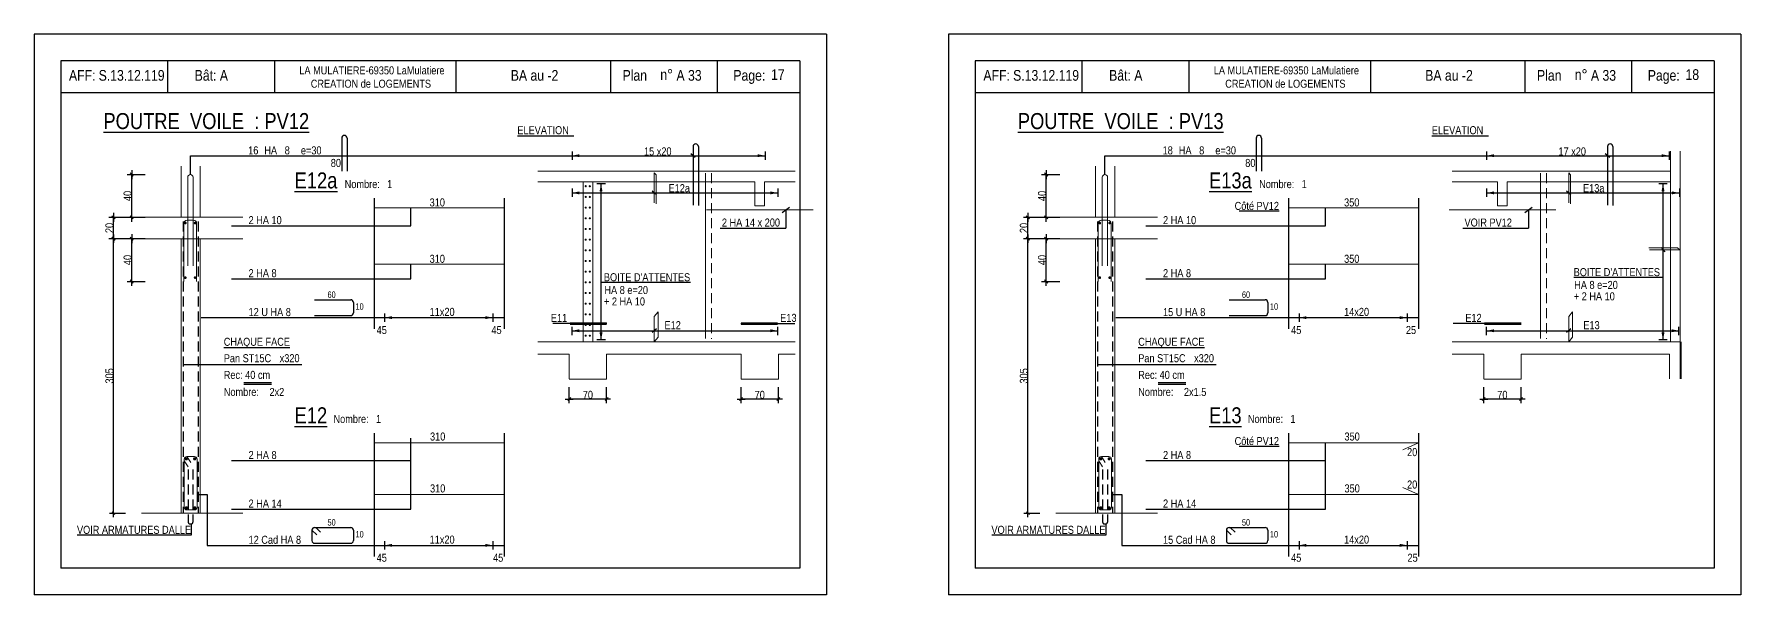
# Model space of a CAD drawing. Header units: metres. Extents: x -9927 to 45032, y -190416 to 12166.
# Drawn here: x 29097 to 32296, y -159147 to -158097 of the extents above; entities that cross this region are included whole.
import ezdxf
from ezdxf.enums import TextEntityAlignment as Align

# ---------------------------------------------------------------- set-up
doc = ezdxf.new("R2010")
doc.units = ezdxf.units.M
doc.header["$PDMODE"] = 65
doc.linetypes.add('CACHE2', pattern=[0.1875, 0.125, -0.0625])
for name, color, linetype in [('01_cote_gen', 4, 'Continuous'), ('01_fenetres', 171, 'Continuous'), ('01_linteaux', 3, 'Continuous'), ('01_sem', 42, 'Continuous'), ('01_texte', 230, 'Continuous'), ('AA_COTES', 2, 'Continuous')]:
    doc.layers.add(name, color=color, linetype=linetype)
doc.styles.add('STYLE2', font='ARIALN.TTF')
doc.dimstyles.new('JB25', dxfattribs={"dimscale": 0.1, "dimtxt": 150, "dimasz": 17, "dimexe": 0.1, "dimexo": 0.1, "dimgap": 0.09, "dimtad": 1, "dimdec": 1, "dimlfac": 0.5, "dimdsep": 46, "dimtxsty": 'STYLE2', "dimblk1": 'BOND_G', "dimblk2": 'BOND_D', "dimsah": 1, "dimcen": 1.5, "dimdle": 0.01, "dimse1": 1, "dimse2": 1, "dimclrd": 4, "dimclre": 2, "dimclrt": 5, "dimadec": 0, "dimazin": 0, "dimtfac": 2.333333, "dimtdec": 1, "dimtix": 1, "dimtmove": 2, "dimatfit": 3, "dimldrblk": 'BOND_G', "dimfxl": 1, "dimtolj": 1, "dimtzin": 0, "dimarcsym": 0})
doc.dimstyles.new('JB50', dxfattribs={"dimscale": 0.1, "dimtxt": 150, "dimasz": 15, "dimexe": 0.1, "dimexo": 0.1, "dimgap": 0.09, "dimtad": 1, "dimdec": 1, "dimdsep": 46, "dimtxsty": 'STYLE2', "dimblk1": 'BOND_G', "dimblk2": 'BOND_D', "dimsah": 1, "dimcen": 1.5, "dimdle": 0.01, "dimse1": 1, "dimse2": 1, "dimclrd": 4, "dimclre": 2, "dimclrt": 6, "dimazin": 2, "dimtfac": 2.333333, "dimtdec": 1, "dimtix": 1, "dimtmove": 2, "dimatfit": 3, "dimldrblk": 'BOND_G', "dimfxl": 1, "dimtolj": 1, "dimtzin": 0, "dimarcsym": 0})

# ---------------------------------------------------------------- blocks, each defined once
blk = doc.blocks.new('BOND_G')
at = {"layer": 'AA_COTES', "color": 0}
for p, q in [((5, 0), (-5, 0)), ((1.8, 1.8), (-1.8, -1.8)), ((0, -5), (0, 15))]:
    blk.add_line(p, q, dxfattribs=at)
blk = doc.blocks.new('BOND_D')
at = {"layer": 'AA_COTES', "color": 0}
for p, q in [((5, 0), (-5, 0)), ((-1.8, -1.8), (1.8, 1.8)), ((0, 5), (0, -15))]:
    blk.add_line(p, q, dxfattribs=at)
blk = doc.blocks.new('*D1521')
at = {"layer": '01_cote_gen', "color": 4, "linetype": 'Continuous', "lineweight": -2, "transparency": 16777216}
blk.add_line((29279.4, -158558), (29279.4, -158481.4), dxfattribs=at)
at = {"layer": 'DEFPOINTS', "color": 0, "linetype": 'Continuous', "lineweight": 0, "transparency": 16777216}
for p in [(29279.4, -158479.7), (29353.7, -158479.7), (29359.2, -158559.7)]:
    blk.add_point(p, dxfattribs=at)
at = {"layer": '01_cote_gen', "color": 4, "linetype": 'Continuous', "lineweight": -2, "transparency": 16777216, "xscale": 1.7, "yscale": 1.7, "zscale": 1.7}
for name, p, rotation in [('BOND_D', (29279.4, -158479.7), 90), ('BOND_G', (29279.4, -158559.7), 270)]:
    blk.add_blockref(name, p, dxfattribs=dict(at, rotation=rotation))
at = {"layer": '01_cote_gen', "color": 5, "linetype": 'Continuous', "lineweight": 0, "transparency": 16777216, "insert": (29271.8, -158519.7), "char_height": 15, "attachment_point": 5, "rotation": 90, "style": 'STYLE2'}
blk.add_mtext('\\A1;40', dxfattribs=at)
blk = doc.blocks.new('*D1522')
at = {"layer": '01_cote_gen', "color": 4, "linetype": 'Continuous', "lineweight": -2, "transparency": 16777216}
blk.add_line((29245.3, -158478), (29245.3, -158441.4), dxfattribs=at)
at = {"layer": 'DEFPOINTS', "color": 0, "linetype": 'Continuous', "lineweight": 0, "transparency": 16777216}
for p in [(29245.3, -158439.7), (29320.9, -158439.7), (29320.9, -158479.7)]:
    blk.add_point(p, dxfattribs=at)
at = {"layer": '01_cote_gen', "color": 4, "linetype": 'Continuous', "lineweight": -2, "transparency": 16777216, "xscale": 1.7, "yscale": 1.7, "zscale": 1.7}
for name, p, rotation in [('BOND_D', (29245.3, -158439.7), 90), ('BOND_G', (29245.3, -158479.7), 270)]:
    blk.add_blockref(name, p, dxfattribs=dict(at, rotation=rotation))
at = {"layer": '01_cote_gen', "color": 5, "linetype": 'Continuous', "lineweight": 0, "transparency": 16777216, "insert": (29237.7, -158459.7), "char_height": 15, "attachment_point": 5, "rotation": 90, "style": 'STYLE2'}
blk.add_mtext('\\A1;20', dxfattribs=at)
blk = doc.blocks.new('*D1523')
at = {"layer": '01_cote_gen', "color": 4, "lineweight": -2, "transparency": 16777216}
blk.add_line((29279.4, -158438), (29279.4, -158361.4), dxfattribs=at)
at = {"layer": 'DEFPOINTS', "color": 0, "lineweight": 0, "transparency": 16777216}
for p in [(29279.4, -158359.7), (29375.9, -158359.7), (29344.3, -158439.7)]:
    blk.add_point(p, dxfattribs=at)
at = {"layer": '01_cote_gen', "color": 4, "lineweight": -2, "transparency": 16777216, "xscale": 1.7, "yscale": 1.7, "zscale": 1.7}
for name, p, rotation in [('BOND_D', (29279.4, -158359.7), 90), ('BOND_G', (29279.4, -158439.7), 270)]:
    blk.add_blockref(name, p, dxfattribs=dict(at, rotation=rotation))
at = {"layer": '01_cote_gen', "color": 5, "lineweight": 0, "transparency": 16777216, "insert": (29271.8, -158399.7), "char_height": 15, "attachment_point": 5, "rotation": 90, "style": 'STYLE2'}
blk.add_mtext('\\A1;40', dxfattribs=at)
blk = doc.blocks.new('*D1524')
at = {"layer": '01_cote_gen', "color": 4, "lineweight": -2, "transparency": 16777216}
blk.add_line((30490.1, -158780), (30423.1, -158780), dxfattribs=at)
at = {"layer": 'DEFPOINTS', "color": 0, "lineweight": 0, "transparency": 16777216}
for p in [(30421.6, -158743.1), (30491.6, -158743.1), (30421.6, -158780)]:
    blk.add_point(p, dxfattribs=at)
at = {"layer": '01_cote_gen', "color": 4, "lineweight": -2, "transparency": 16777216, "xscale": 1.5, "yscale": 1.5, "zscale": 1.5, "rotation": 180}
blk.add_blockref('BOND_D', (30421.6, -158780), dxfattribs=at)
at = {"layer": '01_cote_gen', "color": 4, "lineweight": -2, "transparency": 16777216, "xscale": 1.5, "yscale": 1.5, "zscale": 1.5}
blk.add_blockref('BOND_G', (30491.6, -158780), dxfattribs=at)
at = {"layer": '01_cote_gen', "color": 6, "lineweight": 0, "transparency": 16777216, "insert": (30456.6, -158772.3), "char_height": 15, "attachment_point": 5, "style": 'STYLE2'}
blk.add_mtext('\\A1;70', dxfattribs=at)
blk = doc.blocks.new('*D1520')
at = {"layer": '01_cote_gen', "color": 4, "lineweight": -2, "transparency": 16777216}
blk.add_line((30168, -158780), (30101, -158780), dxfattribs=at)
at = {"layer": 'DEFPOINTS', "color": 0, "lineweight": 0, "transparency": 16777216}
for p in [(30099.5, -158743.1), (30169.5, -158743.1), (30099.5, -158780)]:
    blk.add_point(p, dxfattribs=at)
at = {"layer": '01_cote_gen', "color": 4, "lineweight": -2, "transparency": 16777216, "xscale": 1.5, "yscale": 1.5, "zscale": 1.5, "rotation": 180}
blk.add_blockref('BOND_D', (30099.5, -158780), dxfattribs=at)
at = {"layer": '01_cote_gen', "color": 4, "lineweight": -2, "transparency": 16777216, "xscale": 1.5, "yscale": 1.5, "zscale": 1.5}
blk.add_blockref('BOND_G', (30169.5, -158780), dxfattribs=at)
at = {"layer": '01_cote_gen', "color": 6, "lineweight": 0, "transparency": 16777216, "insert": (30134.5, -158772.3), "char_height": 15, "attachment_point": 5, "style": 'STYLE2'}
blk.add_mtext('\\A1;70', dxfattribs=at)
blk = doc.blocks.new('*D1527')
at = {"layer": '01_cote_gen', "color": 4, "linetype": 'Continuous', "lineweight": -2, "transparency": 16777216}
blk.add_line((30993.4, -158558), (30993.4, -158481.4), dxfattribs=at)
at = {"layer": 'DEFPOINTS', "color": 0, "linetype": 'Continuous', "lineweight": 0, "transparency": 16777216}
for p in [(30993.4, -158479.7), (31067.7, -158479.7), (31073.2, -158559.7)]:
    blk.add_point(p, dxfattribs=at)
at = {"layer": '01_cote_gen', "color": 4, "linetype": 'Continuous', "lineweight": -2, "transparency": 16777216, "xscale": 1.7, "yscale": 1.7, "zscale": 1.7}
for name, p, rotation in [('BOND_D', (30993.4, -158479.7), 90), ('BOND_G', (30993.4, -158559.7), 270)]:
    blk.add_blockref(name, p, dxfattribs=dict(at, rotation=rotation))
at = {"layer": '01_cote_gen', "color": 5, "linetype": 'Continuous', "lineweight": 0, "transparency": 16777216, "insert": (30985.8, -158519.7), "char_height": 15, "attachment_point": 5, "rotation": 90, "style": 'STYLE2'}
blk.add_mtext('\\A1;40', dxfattribs=at)
blk = doc.blocks.new('*D1528')
at = {"layer": '01_cote_gen', "color": 4, "linetype": 'Continuous', "lineweight": -2, "transparency": 16777216}
blk.add_line((30959.3, -158478), (30959.3, -158441.4), dxfattribs=at)
at = {"layer": 'DEFPOINTS', "color": 0, "linetype": 'Continuous', "lineweight": 0, "transparency": 16777216}
for p in [(30959.3, -158439.7), (31034.9, -158439.7), (31034.9, -158479.7)]:
    blk.add_point(p, dxfattribs=at)
at = {"layer": '01_cote_gen', "color": 4, "linetype": 'Continuous', "lineweight": -2, "transparency": 16777216, "xscale": 1.7, "yscale": 1.7, "zscale": 1.7}
for name, p, rotation in [('BOND_D', (30959.3, -158439.7), 90), ('BOND_G', (30959.3, -158479.7), 270)]:
    blk.add_blockref(name, p, dxfattribs=dict(at, rotation=rotation))
at = {"layer": '01_cote_gen', "color": 5, "linetype": 'Continuous', "lineweight": 0, "transparency": 16777216, "insert": (30951.7, -158459.7), "char_height": 15, "attachment_point": 5, "rotation": 90, "style": 'STYLE2'}
blk.add_mtext('\\A1;20', dxfattribs=at)
blk = doc.blocks.new('*D1525')
at = {"layer": '01_cote_gen', "color": 4, "lineweight": -2, "transparency": 16777216}
blk.add_line((30993.4, -158438), (30993.4, -158361.4), dxfattribs=at)
at = {"layer": 'DEFPOINTS', "color": 0, "lineweight": 0, "transparency": 16777216}
for p in [(30993.4, -158359.7), (31089.9, -158359.7), (31058.3, -158439.7)]:
    blk.add_point(p, dxfattribs=at)
at = {"layer": '01_cote_gen', "color": 4, "lineweight": -2, "transparency": 16777216, "xscale": 1.7, "yscale": 1.7, "zscale": 1.7}
for name, p, rotation in [('BOND_D', (30993.4, -158359.7), 90), ('BOND_G', (30993.4, -158439.7), 270)]:
    blk.add_blockref(name, p, dxfattribs=dict(at, rotation=rotation))
at = {"layer": '01_cote_gen', "color": 5, "lineweight": 0, "transparency": 16777216, "insert": (30985.8, -158399.7), "char_height": 15, "attachment_point": 5, "rotation": 90, "style": 'STYLE2'}
blk.add_mtext('\\A1;40', dxfattribs=at)
blk = doc.blocks.new('*D1526')
at = {"layer": '01_cote_gen', "color": 4, "lineweight": -2, "transparency": 16777216}
blk.add_line((31882, -158780), (31815, -158780), dxfattribs=at)
at = {"layer": 'DEFPOINTS', "color": 0, "lineweight": 0, "transparency": 16777216}
for p in [(31813.5, -158743.1), (31883.5, -158743.1), (31813.5, -158780)]:
    blk.add_point(p, dxfattribs=at)
at = {"layer": '01_cote_gen', "color": 4, "lineweight": -2, "transparency": 16777216, "xscale": 1.5, "yscale": 1.5, "zscale": 1.5, "rotation": 180}
blk.add_blockref('BOND_D', (31813.5, -158780), dxfattribs=at)
at = {"layer": '01_cote_gen', "color": 4, "lineweight": -2, "transparency": 16777216, "xscale": 1.5, "yscale": 1.5, "zscale": 1.5}
blk.add_blockref('BOND_G', (31883.5, -158780), dxfattribs=at)
at = {"layer": '01_cote_gen', "color": 6, "lineweight": 0, "transparency": 16777216, "insert": (31848.5, -158772.3), "char_height": 15, "attachment_point": 5, "style": 'STYLE2'}
blk.add_mtext('\\A1;70', dxfattribs=at)
blk = doc.blocks.new('*D1599')
at = {"layer": '01_cote_gen', "color": 4, "lineweight": -2, "ltscale": 0.5, "transparency": 16777216}
blk.add_line((29245.3, -158992.2), (29245.3, -158481.2), dxfattribs=at)
at = {"layer": 'DEFPOINTS', "color": 0, "lineweight": 0, "ltscale": 0.5, "transparency": 16777216}
for p in [(29245.3, -158479.7), (29314.4, -158479.7), (29314.4, -158993.7)]:
    blk.add_point(p, dxfattribs=at)
at = {"layer": '01_cote_gen', "color": 4, "lineweight": -2, "ltscale": 0.5, "transparency": 16777216, "xscale": 1.5, "yscale": 1.5, "zscale": 1.5}
for name, p, rotation in [('BOND_D', (29245.3, -158479.7), 90), ('BOND_G', (29245.3, -158993.7), 270)]:
    blk.add_blockref(name, p, dxfattribs=dict(at, rotation=rotation))
at = {"layer": '01_cote_gen', "color": 6, "lineweight": 0, "ltscale": 0.5, "transparency": 16777216, "insert": (29237.7, -158736.7), "char_height": 15, "attachment_point": 5, "rotation": 90, "style": 'STYLE2'}
blk.add_mtext('\\A1;305', dxfattribs=at)
blk = doc.blocks.new('*D1600')
at = {"layer": '01_cote_gen', "color": 4, "lineweight": -2, "ltscale": 0.5, "transparency": 16777216}
blk.add_line((30959.3, -158992.2), (30959.3, -158481.2), dxfattribs=at)
at = {"layer": 'DEFPOINTS', "color": 0, "lineweight": 0, "ltscale": 0.5, "transparency": 16777216}
for p in [(30959.3, -158479.7), (31028.4, -158479.7), (31028.4, -158993.7)]:
    blk.add_point(p, dxfattribs=at)
at = {"layer": '01_cote_gen', "color": 4, "lineweight": -2, "ltscale": 0.5, "transparency": 16777216, "xscale": 1.5, "yscale": 1.5, "zscale": 1.5}
for name, p, rotation in [('BOND_D', (30959.3, -158479.7), 90), ('BOND_G', (30959.3, -158993.7), 270)]:
    blk.add_blockref(name, p, dxfattribs=dict(at, rotation=rotation))
at = {"layer": '01_cote_gen', "color": 6, "lineweight": 0, "ltscale": 0.5, "transparency": 16777216, "insert": (30951.7, -158736.7), "char_height": 15, "attachment_point": 5, "rotation": 90, "style": 'STYLE2'}
blk.add_mtext('\\A1;305', dxfattribs=at)

msp = doc.modelspace()

# ---------------------------------------------------------------- linework, layer by layer
at = {"layer": '01_cote_gen', "color": 5, "linetype": 'Continuous', "lineweight": 0}
for p, q in [((30354.96, -158356.78), (30354.96, -158666.54)), ((31919.86, -158356.78), (31919.86, -158666.54))]:
    msp.add_line(p, q, dxfattribs=at)
at = {"layer": '01_cote_gen', "color": 5, "linetype": 'CACHE2', "lineweight": 0, "ltscale": 150}
for p, q in [((30366.1, -158356.78), (30366.1, -158667.02)), ((31931.01, -158356.78), (31931.01, -158667.02))]:
    msp.add_line(p, q, dxfattribs=at)
at = {"layer": '01_fenetres', "ltscale": 30}
for p, q in [((29146.54, -158146.73), (29146.54, -159096.73)), ((29146.54, -158146.73), (29146.54, -159096.73)), ((29146.54, -158146.73), (29146.54, -159096.73)), ((30531.54, -158146.73), (29146.54, -158146.73)), ((29346.54, -158146.73), (29346.54, -158206.73)), ((29546.93, -158146.73), (29546.93, -158206.73)), ((29887.11, -158146.73), (29887.11, -158206.73)), ((30177.41, -158206.73), (30177.41, -158146.73)), ((30377.41, -158206.73), (30377.41, -158146.73)), ((30531.54, -158146.73), (30531.54, -159096.73)), ((30860.54, -158146.73), (30860.54, -159096.73)), ((30860.54, -158146.73), (30860.54, -159096.73)), ((30860.54, -158146.73), (30860.54, -159096.73)), ((32245.54, -158146.73), (30860.54, -158146.73)), ((31060.54, -158146.73), (31060.54, -158206.73)), ((31260.93, -158146.73), (31260.93, -158206.73)), ((31601.11, -158146.73), (31601.11, -158206.73)), ((31891.41, -158206.73), (31891.41, -158146.73)), ((32091.41, -158206.73), (32091.41, -158146.73)), ((32245.54, -158146.73), (32245.54, -159096.73)), ((30531.54, -158206.73), (29146.54, -158206.73)), ((32245.54, -158206.73), (30860.54, -158206.73)), ((30531.54, -159096.73), (29146.54, -159096.73)), ((32245.54, -159096.73), (30860.54, -159096.73))]:
    msp.add_line(p, q, dxfattribs=at)
at = {"layer": '01_linteaux', "linetype": 'Continuous'}
for p, q in [((29673.01, -158291.35), (29673.01, -158353.53)), ((29683.01, -158291.35), (29683.01, -158353.53)), ((30331.64, -158307.23), (30331.64, -158417.26)), ((30341.64, -158307.23), (30341.64, -158417.75)), ((31387.01, -158291.35), (31387.01, -158353.53)), ((31397.01, -158291.35), (31397.01, -158353.53)), ((32045.63, -158307.23), (32045.63, -158417.26)), ((32055.63, -158307.23), (32055.63, -158417.75)), ((29622.32, -158594.16), (29689.9, -158594.16)), ((29694.9, -158599.16), (29694.9, -158618.77)), ((31336.32, -158594.16), (31403.9, -158594.16)), ((31408.9, -158599.16), (31408.9, -158618.77)), ((29622.32, -158623.77), (29689.9, -158623.77)), ((31336.32, -158623.77), (31403.9, -158623.77)), ((29622.32, -159020.61), (29689.9, -159020.61)), ((29624.51, -159020.61), (29633.52, -159029.61)), ((31336.32, -159020.61), (31403.9, -159020.61)), ((31338.51, -159020.61), (31347.52, -159029.61)), ((29617.32, -159025.61), (29617.32, -159045.22)), ((29617.32, -159025.61), (29626.33, -159034.61)), ((29622.32, -159050.22), (29689.9, -159050.22)), ((29694.9, -159025.61), (29694.9, -159045.22)), ((31331.32, -159025.61), (31331.32, -159045.22)), ((31331.32, -159025.61), (31340.33, -159034.61)), ((31336.32, -159050.22), (31403.9, -159050.22)), ((31408.9, -159025.61), (31408.9, -159045.22))]:
    msp.add_line(p, q, dxfattribs=at)
for centre, start, end in [((29678.01, -158291.35), 0, 180), ((31392.01, -158291.35), 0, 180), ((30336.64, -158307.23), 90, 180), ((30336.64, -158307.23), 0, 90), ((32050.63, -158307.23), 90, 180), ((32050.63, -158307.23), 0, 90), ((29689.9, -158599.16), 0, 90), ((31403.9, -158599.16), 0, 90), ((29689.9, -158618.77), 270, 0), ((31403.9, -158618.77), 270, 0), ((29622.32, -159025.61), 90, 180), ((29689.9, -159025.61), 0, 90), ((31336.32, -159025.61), 90, 180), ((31403.9, -159025.61), 0, 90), ((29622.32, -159045.22), 180, 270), ((29689.9, -159045.22), 270, 0), ((31336.32, -159045.22), 180, 270), ((31403.9, -159045.22), 270, 0)]:
    msp.add_arc(centre, 5, start, end, dxfattribs=at)
at = {"layer": '01_sem', "color": 2, "lineweight": 0, "ltscale": 7}
for p, q in [((32163.59, -158315.9), (32163.59, -158673.09)), ((32181.59, -158315.9), (32181.59, -158673.09)), ((29371.87, -158439.72), (29371.87, -158343.98)), ((29407.87, -158439.72), (29407.87, -158343.98)), ((31085.87, -158439.72), (31085.87, -158343.98)), ((31121.87, -158439.72), (31121.87, -158343.98)), ((29384.52, -158364.72), (29384.52, -158530.77)), ((29394.52, -158364.72), (29394.52, -158530.77)), ((30040.43, -158353.09), (30522.94, -158353.09)), ((30040.43, -158373.09), (30447.59, -158373.09)), ((30125.53, -158373.09), (30125.53, -158673.09)), ((30143.53, -158373.09), (30143.53, -158673.09)), ((30258.93, -158356.18), (30258.93, -158412.84)), ((30258.93, -158356.18), (30262.47, -158360.41)), ((30262.47, -158360.41), (30262.47, -158414.33)), ((30447.59, -158373.09), (30447.59, -158418.09)), ((30465.59, -158373.09), (30465.59, -158418.09)), ((30465.59, -158373.09), (30522.94, -158373.09)), ((31098.52, -158364.72), (31098.52, -158530.77)), ((31108.52, -158364.72), (31108.52, -158530.77)), ((31754.43, -158353.09), (32163.59, -158353.09)), ((31754.43, -158373.09), (31839.53, -158373.09)), ((31839.53, -158373.09), (31839.53, -158418.09)), ((31857.53, -158373.09), (31857.53, -158418.09)), ((31857.53, -158373.09), (32163.59, -158373.09)), ((31972.93, -158356.18), (31972.93, -158412.84)), ((31972.93, -158356.18), (31976.47, -158360.41)), ((31976.47, -158360.41), (31976.47, -158414.33)), ((29297.82, -158439.72), (29487.81, -158439.72)), ((29395.15, -158445.32), (29383.15, -158445.32)), ((29733.75, -158422.09), (29977.23, -158422.09)), ((30356.59, -158425.62), (30556.59, -158425.62)), ((30447.59, -158418.09), (30465.59, -158418.09)), ((31011.82, -158439.72), (31201.81, -158439.72)), ((31109.15, -158445.32), (31097.15, -158445.32)), ((31447.75, -158422.09), (31691.22, -158422.09)), ((31748.53, -158425.62), (31948.53, -158425.62)), ((31839.53, -158418.09), (31857.53, -158418.09)), ((29377.15, -158451.32), (29377.15, -158559.72)), ((29401.15, -158451.32), (29401.15, -158559.72)), ((31091.15, -158451.32), (31091.15, -158559.72)), ((31115.15, -158451.32), (31115.15, -158559.72)), ((29297.82, -158479.72), (29487.81, -158479.72)), ((29371.87, -158479.72), (29371.87, -158993.72)), ((29407.87, -158479.72), (29407.87, -158993.72)), ((31011.82, -158479.72), (31201.81, -158479.72)), ((31085.87, -158479.72), (31085.87, -158993.72)), ((31121.87, -158479.72), (31121.87, -158993.72)), ((32176.7, -158496.89), (32122.78, -158496.89)), ((32180.93, -158500.43), (32124.27, -158500.43)), ((32180.93, -158500.43), (32176.7, -158496.89)), ((29733.75, -158527.67), (29977.23, -158527.67)), ((31447.75, -158527.67), (31691.22, -158527.67)), ((30258.93, -158625.6), (30266.21, -158616.89)), ((30258.93, -158672.64), (30258.93, -158625.6)), ((30266.21, -158663.93), (30266.21, -158616.89)), ((31972.93, -158625.6), (31980.21, -158616.89)), ((31972.93, -158672.64), (31972.93, -158625.6)), ((31980.21, -158663.93), (31980.21, -158616.89)), ((30258.93, -158672.64), (30266.21, -158663.93)), ((31972.93, -158672.64), (31980.21, -158663.93)), ((30040.43, -158673.09), (30522.94, -158673.09)), ((30040.43, -158696.09), (30099.53, -158696.09)), ((30099.53, -158696.09), (30099.53, -158741.99)), ((30169.53, -158696.09), (30421.59, -158696.09)), ((30169.53, -158696.09), (30169.53, -158743.09)), ((30421.59, -158696.09), (30421.59, -158743.09)), ((30491.59, -158696.09), (30522.94, -158696.09)), ((30491.59, -158696.09), (30491.59, -158743.09)), ((31754.43, -158673.09), (32181.59, -158673.09)), ((31754.43, -158696.09), (31813.53, -158696.09)), ((31813.53, -158696.09), (31813.53, -158741.99)), ((31883.53, -158696.09), (32161.59, -158696.09)), ((31883.53, -158696.09), (31883.53, -158743.09)), ((32161.59, -158696.09), (32161.59, -158741.99)), ((32181.59, -158673.09), (32181.59, -158741.99)), ((32183.59, -158673.09), (32183.59, -158741.99)), ((30099.53, -158743.09), (30169.53, -158743.09)), ((30421.59, -158743.09), (30491.59, -158743.09)), ((31813.53, -158743.09), (31883.53, -158743.09)), ((29733.75, -158861.95), (29977.23, -158861.95)), ((31447.75, -158861.95), (31691.22, -158861.95)), ((31691.22, -158861.95), (31661.9, -158875.29)), ((29377.87, -158892.72), (29377.87, -158982.72)), ((29382.87, -158887.72), (29396.87, -158887.72)), ((29382.87, -158887.72), (29390.22, -158898.91)), ((29401.87, -158892.72), (29401.87, -158982.72)), ((31091.87, -158892.72), (31091.87, -158982.72)), ((31096.87, -158887.72), (31110.87, -158887.72)), ((31096.87, -158887.72), (31104.22, -158898.91)), ((31115.87, -158892.72), (31115.87, -158982.72)), ((29377.87, -158895.5), (29385.22, -158906.7)), ((31091.87, -158895.5), (31099.22, -158906.7)), ((31691.22, -158959.12), (31661.9, -158945.78)), ((29382.87, -158987.72), (29396.87, -158987.72)), ((29733.75, -158959.12), (29977.23, -158959.12)), ((31096.87, -158987.72), (31110.87, -158987.72)), ((31447.75, -158959.12), (31691.22, -158959.12)), ((29297.82, -158993.72), (29487.81, -158993.72)), ((29314.45, -158993.72), (29466.75, -158993.72)), ((31011.82, -158993.72), (31201.81, -158993.72)), ((31028.45, -158993.72), (31180.74, -158993.72))]:
    msp.add_line(p, q, dxfattribs=at)
at = {"layer": '01_sem', "color": 2, "lineweight": 0, "ltscale": 7, "flags": 128}
for points, const_width in [([(30129.39, -158381.46, 1), (30131.39, -158381.46, 1)], 2), ([(30137.1, -158381.46, 1), (30139.1, -158381.46, 1)], 2), ([(30129.39, -158401.46, 1), (30131.39, -158401.46, 1)], 2), ([(30137.1, -158401.46, 1), (30139.1, -158401.46, 1)], 2), ([(30129.39, -158421.46, 1), (30131.39, -158421.46, 1)], 2), ([(30129.39, -158441.46, 1), (30131.39, -158441.46, 1)], 2), ([(30137.1, -158421.46, 1), (30139.1, -158421.46, 1)], 2), ([(30137.1, -158441.46, 1), (30139.1, -158441.46, 1)], 2), ([(29379.98, -158449.21, -1), (29379.98, -158451.71, -1)], 2.5), ([(29398.32, -158449.21, 1), (29398.32, -158451.71, 1)], 2.5), ([(30129.39, -158461.46, 1), (30131.39, -158461.46, 1)], 2), ([(30137.1, -158461.46, 1), (30139.1, -158461.46, 1)], 2), ([(31093.98, -158449.21, -1), (31093.98, -158451.71, -1)], 2.5), ([(31112.32, -158449.21, 1), (31112.32, -158451.71, 1)], 2.5), ([(30129.39, -158481.46, 1), (30131.39, -158481.46, 1)], 2), ([(30129.39, -158501.46, 1), (30131.39, -158501.46, 1)], 2), ([(30137.1, -158481.46, 1), (30139.1, -158481.46, 1)], 2), ([(30137.1, -158501.46, 1), (30139.1, -158501.46, 1)], 2), ([(30129.39, -158521.46, 1), (30131.39, -158521.46, 1)], 2), ([(30129.39, -158541.46, 1), (30131.39, -158541.46, 1)], 2), ([(30137.1, -158521.46, 1), (30139.1, -158521.46, 1)], 2), ([(30137.1, -158541.46, 1), (30139.1, -158541.46, 1)], 2), ([(29379.98, -158551.48, -1), (29379.98, -158553.98, -1)], 2.5), ([(29398.32, -158551.48, 1), (29398.32, -158553.98, 1)], 2.5), ([(30129.39, -158561.46, 1), (30131.39, -158561.46, 1)], 2), ([(30137.1, -158561.46, 1), (30139.1, -158561.46, 1)], 2), ([(31093.98, -158551.48, -1), (31093.98, -158553.98, -1)], 2.5), ([(31112.32, -158551.48, 1), (31112.32, -158553.98, 1)], 2.5), ([(30129.39, -158581.46, 1), (30131.39, -158581.46, 1)], 2), ([(30129.39, -158601.46, 1), (30131.39, -158601.46, 1)], 2), ([(30137.1, -158581.46, 1), (30139.1, -158581.46, 1)], 2), ([(30137.1, -158601.46, 1), (30139.1, -158601.46, 1)], 2), ([(30129.39, -158621.46, 1), (30131.39, -158621.46, 1)], 2), ([(30137.1, -158621.46, 1), (30139.1, -158621.46, 1)], 2), ([(30129.39, -158641.46, 1), (30131.39, -158641.46, 1)], 2), ([(30129.39, -158661.46, 1), (30131.39, -158661.46, 1)], 2), ([(30137.1, -158641.46, 1), (30139.1, -158641.46, 1)], 2), ([(30137.1, -158661.46, 1), (30139.1, -158661.46, 1)], 2), ([(29380.39, -158892.02, 1), (29383.39, -158892.02, 1)], 3), ([(29396.02, -158892.02, 1), (29399.02, -158892.02, 1)], 3), ([(31094.38, -158892.02, 1), (31097.38, -158892.02, 1)], 3), ([(31110.02, -158892.02, 1), (31113.02, -158892.02, 1)], 3), ([(29380.39, -158983.87, 1), (29383.39, -158983.87, 1)], 3), ([(29396.02, -158983.87, 1), (29399.02, -158983.87, 1)], 3), ([(31094.38, -158983.87, 1), (31097.38, -158983.87, 1)], 3), ([(31110.02, -158983.87, 1), (31113.02, -158983.87, 1)], 3)]:
    msp.add_lwpolyline(points, format="xyb", close=True, dxfattribs=dict(at, const_width=const_width))
at = {"layer": '01_sem', "color": 2, "lineweight": 0, "ltscale": 7}
for centre, radius, start, end in [((29389.52, -158364.72), 5, 0, 180), ((31103.52, -158364.72), 5, 0, 180), ((29383.15, -158451.32), 6, 90, 180), ((29395.15, -158451.32), 6, 0, 90), ((31097.15, -158451.32), 6, 90, 180), ((31109.15, -158451.32), 6, 0, 90), ((29382.87, -158892.72), 5, 90, 180), ((29396.87, -158892.72), 5, 0, 90), ((31096.87, -158892.72), 5, 90, 180), ((31110.87, -158892.72), 5, 0, 90), ((29382.87, -158982.72), 5, 180, 270), ((29396.87, -158982.72), 5, 270, 0), ((31096.87, -158982.72), 5, 180, 270), ((31110.87, -158982.72), 5, 270, 0)]:
    msp.add_arc(centre, radius, start, end, dxfattribs=at)
at = {"layer": '01_texte', "ltscale": 30}
for p, q in [((29096.54, -158096.73), (29096.54, -159146.73)), ((30581.54, -158096.73), (29096.54, -158096.73)), ((30581.54, -158096.73), (30581.54, -159146.73)), ((30810.54, -158096.73), (30810.54, -159146.73)), ((32295.54, -158096.73), (30810.54, -158096.73)), ((32295.54, -158096.73), (32295.54, -159146.73)), ((30104.9, -158316.27), (30104.9, -158331.91)), ((30466.44, -158316.27), (30466.44, -158331.91)), ((31818.9, -158316.27), (31818.9, -158331.91)), ((32160.84, -158316.27), (32160.84, -158331.91)), ((29389.52, -158324.33), (30466.44, -158324.33)), ((29389.52, -158359.72), (29389.52, -158324.33)), ((30335.77, -158327.64), (30327.5, -158321.02)), ((31103.52, -158324.33), (32160.84, -158324.33)), ((31103.52, -158359.72), (31103.52, -158324.33)), ((32049.77, -158327.64), (32041.5, -158321.02)), ((30167.17, -158377), (30151.53, -158377)), ((30159.1, -158669.23), (30159.1, -158377)), ((32157.67, -158377), (32142.03, -158377)), ((32149.61, -158669.23), (32149.61, -158377)), ((29733.75, -158404.14), (29733.75, -158648.77)), ((29977.23, -158404.14), (29977.23, -158648.77)), ((30104.9, -158385.94), (30104.9, -158401.58)), ((30104.9, -158394), (30490.31, -158394)), ((30263.07, -158397.31), (30254.8, -158390.69)), ((30490.31, -158385.94), (30490.31, -158401.58)), ((31447.75, -158404.14), (31447.75, -158648.77)), ((31691.22, -158404.14), (31691.22, -158648.77)), ((31818.9, -158385.94), (31818.9, -158401.58)), ((31818.9, -158394), (32180.36, -158394)), ((31977.07, -158397.31), (31968.79, -158390.69)), ((32180.36, -158385.94), (32180.36, -158401.58)), ((29802.76, -158455.49), (29802.76, -158422.09)), ((30498.59, -158430.42), (30512.27, -158420.83)), ((30505.43, -158425.62), (30505.43, -158460.15)), ((31516.75, -158455.49), (31516.75, -158422.09)), ((31890.54, -158430.42), (31904.22, -158420.83)), ((31897.38, -158425.62), (31897.38, -158460.15)), ((29466.34, -158455.49), (29802.76, -158455.49)), ((30382.24, -158460.15), (30505.43, -158460.15)), ((31180.34, -158455.49), (31516.75, -158455.49)), ((31774.18, -158460.15), (31897.38, -158460.15)), ((32146.3, -158496.29), (32152.92, -158504.56)), ((29802.76, -158554.78), (29802.76, -158527.67)), ((31516.75, -158554.78), (31516.75, -158527.67)), ((29466.34, -158554.78), (29802.76, -158554.78)), ((31180.34, -158554.78), (31516.75, -158554.78)), ((29409.92, -158627.63), (29977.23, -158627.63)), ((29753.46, -158619.57), (29753.46, -158635.21)), ((29956.14, -158619.57), (29956.14, -158635.21)), ((31123.92, -158627.63), (31691.22, -158627.63)), ((31467.46, -158619.57), (31467.46, -158635.21)), ((31670.13, -158619.57), (31670.13, -158635.21)), ((30169.76, -158638.68), (30069.02, -158638.68)), ((30104.9, -158660.25), (30104.9, -158644.61)), ((30104.9, -158652.19), (30490.31, -158652.19)), ((30167.17, -158669.23), (30151.53, -158669.23)), ((30263.07, -158648.88), (30254.8, -158655.5)), ((30421.36, -158638.68), (30522.1, -158638.68)), ((30490.31, -158660.25), (30490.31, -158644.61)), ((31883.75, -158638.68), (31756.44, -158638.68)), ((31818.9, -158660.25), (31818.9, -158644.61)), ((31818.9, -158652.19), (32179.53, -158652.19)), ((31977.07, -158648.88), (31968.79, -158655.5)), ((32157.67, -158669.23), (32142.03, -158669.23)), ((32179.53, -158660.25), (32179.53, -158644.61)), ((29733.75, -158844.01), (29733.75, -159075.23)), ((29802.76, -158986.23), (29802.76, -158853.54)), ((29977.23, -158844.01), (29977.23, -159075.23)), ((31447.75, -158844.01), (31447.75, -159075.23)), ((31516.75, -158986.23), (31516.75, -158861.95)), ((31691.22, -158844.01), (31691.22, -159075.23)), ((29466.34, -158895.36), (29802.76, -158895.36)), ((31180.34, -158895.36), (31516.75, -158895.36)), ((29401.87, -158958.69), (29421.04, -158958.69)), ((29421.04, -158958.69), (29421.04, -159054.08)), ((29466.34, -158986.23), (29802.76, -158986.23)), ((31115.87, -158958.69), (31135.04, -158958.69)), ((31135.04, -158958.69), (31135.04, -159054.08)), ((31180.34, -158986.23), (31516.75, -158986.23)), ((29391.16, -159013.77), (29391.16, -159035)), ((31105.16, -159013.77), (31105.16, -159035)), ((29391.16, -159035), (29177.37, -159035)), ((29421.04, -159054.08), (29977.23, -159054.08)), ((29753.46, -159046.02), (29753.46, -159061.66)), ((29956.14, -159046.02), (29956.14, -159061.66)), ((31105.16, -159035), (30891.37, -159035)), ((31135.04, -159054.08), (31691.22, -159054.08)), ((31467.46, -159046.02), (31467.46, -159061.66)), ((31670.13, -159046.02), (31670.13, -159061.66)), ((30581.54, -159146.73), (29096.54, -159146.73)), ((32295.54, -159146.73), (30810.54, -159146.73))]:
    msp.add_line(p, q, dxfattribs=at)
at = {"layer": '01_texte'}
for p, q in [((31355.18, -158427.75), (31430.01, -158427.75)), ((30158.95, -158561.48), (30326.67, -158561.48)), ((31982.4, -158551.89), (32149.61, -158551.89)), ((29375.87, -158715.21), (29598.11, -158715.21)), ((31089.87, -158715.21), (31312.11, -158715.21)), ((29541.34, -158749.39), (29489.59, -158749.39)), ((29541.34, -158752.7), (29489.59, -158752.7)), ((31255.34, -158749.39), (31203.58, -158749.39)), ((31255.34, -158752.7), (31203.58, -158752.7)), ((31355.18, -158868.06), (31430.01, -158868.06))]:
    msp.add_line(p, q, dxfattribs=at)
at = {"layer": '01_texte', "linetype": 'CACHE2', "ltscale": 150}
for p, q in [((29375.87, -158447.37), (29375.87, -158993.72)), ((29403.87, -158447.37), (29403.87, -158993.72)), ((31089.87, -158447.37), (31089.87, -158993.72)), ((31117.87, -158447.37), (31117.87, -158993.72)), ((29385.33, -158911.93), (29385.33, -159010.77)), ((29394.16, -158911.93), (29394.16, -159010.77)), ((31099.33, -158911.93), (31099.33, -159010.77)), ((31108.16, -158911.93), (31108.16, -159010.77)), ((29388.33, -159013.77), (29391.16, -159013.77)), ((31102.33, -159013.77), (31105.16, -159013.77))]:
    msp.add_line(p, q, dxfattribs=at)
at = {"layer": '01_texte', "ltscale": 30, "const_width": 5, "flags": 128}
for points in [[(30169.76, -158638.68), (30100.73, -158638.68)], [(30421.36, -158638.68), (30490.39, -158638.68)], [(31883.75, -158638.68), (31814.73, -158638.68)]]:
    msp.add_lwpolyline(points, dxfattribs=at)
at = {"layer": '01_texte', "linetype": 'CACHE2', "ltscale": 150}
for centre, start, end in [((29388.33, -159010.77), 180, 270), ((29391.16, -159010.77), 270, 0), ((31102.33, -159010.77), 180, 270), ((31105.16, -159010.77), 270, 0)]:
    msp.add_arc(centre, 3, start, end, dxfattribs=at)
at = {"layer": '01_texte', "ltscale": 30}
for points in [[(30104.9, -158324.33), (30118.73, -158321.58), (30118.73, -158324.33)], [(30104.9, -158324.33), (30118.73, -158327.09), (30118.73, -158324.33)], [(30466.44, -158324.33), (30452.61, -158321.58), (30452.61, -158324.33)], [(30466.44, -158324.33), (30452.61, -158327.09), (30452.61, -158324.33)], [(31818.9, -158324.33), (31832.72, -158321.58), (31832.72, -158324.33)], [(31818.9, -158324.33), (31832.72, -158327.09), (31832.72, -158324.33)], [(32160.84, -158324.33), (32147.02, -158321.58), (32147.02, -158324.33)], [(32160.84, -158324.33), (32147.02, -158327.09), (32147.02, -158324.33)], [(30159.1, -158377), (30156.35, -158390.83), (30159.1, -158390.83)], [(30159.1, -158377), (30161.86, -158390.83), (30159.1, -158390.83)], [(32149.61, -158377), (32146.85, -158390.83), (32149.61, -158390.83)], [(32149.61, -158377), (32152.36, -158390.83), (32149.61, -158390.83)], [(30104.9, -158394), (30118.73, -158391.24), (30118.73, -158394)], [(30104.9, -158394), (30118.73, -158396.75), (30118.73, -158394)], [(30490.31, -158394), (30476.49, -158391.24), (30476.49, -158394)], [(30490.31, -158394), (30476.49, -158396.75), (30476.49, -158394)], [(31818.9, -158394), (31832.72, -158391.24), (31832.72, -158394)], [(31818.9, -158394), (31832.72, -158396.75), (31832.72, -158394)], [(32180.36, -158394), (32166.54, -158391.24), (32166.54, -158394)], [(32180.36, -158394), (32166.54, -158396.75), (32166.54, -158394)], [(29753.46, -158627.63), (29767.28, -158624.87), (29767.28, -158627.63)], [(29753.46, -158627.63), (29767.28, -158630.38), (29767.28, -158627.63)], [(29956.14, -158627.63), (29942.31, -158624.87), (29942.31, -158627.63)], [(29956.14, -158627.63), (29942.31, -158630.38), (29942.31, -158627.63)], [(31467.46, -158627.63), (31481.28, -158624.87), (31481.28, -158627.63)], [(31467.46, -158627.63), (31481.28, -158630.38), (31481.28, -158627.63)], [(31670.13, -158627.63), (31656.31, -158624.87), (31656.31, -158627.63)], [(31670.13, -158627.63), (31656.31, -158630.38), (31656.31, -158627.63)], [(30104.9, -158652.19), (30118.73, -158649.43), (30118.73, -158652.19)], [(30104.9, -158652.19), (30118.73, -158654.94), (30118.73, -158652.19)], [(30159.1, -158669.23), (30156.35, -158655.41), (30159.1, -158655.41)], [(30159.1, -158669.23), (30161.86, -158655.41), (30159.1, -158655.41)], [(30490.31, -158652.19), (30476.49, -158649.43), (30476.49, -158652.19)], [(30490.31, -158652.19), (30476.49, -158654.94), (30476.49, -158652.19)], [(31818.9, -158652.19), (31832.72, -158649.43), (31832.72, -158652.19)], [(31818.9, -158652.19), (31832.72, -158654.94), (31832.72, -158652.19)], [(32149.61, -158669.23), (32146.85, -158655.41), (32149.61, -158655.41)], [(32149.61, -158669.23), (32152.36, -158655.41), (32149.61, -158655.41)], [(32179.53, -158652.19), (32165.71, -158649.43), (32165.71, -158652.19)], [(32179.53, -158652.19), (32165.71, -158654.94), (32165.71, -158652.19)], [(29753.46, -159054.08), (29767.28, -159051.33), (29767.28, -159054.08)], [(29753.46, -159054.08), (29767.28, -159056.84), (29767.28, -159054.08)], [(29956.14, -159054.08), (29942.31, -159051.33), (29942.31, -159054.08)], [(29956.14, -159054.08), (29942.31, -159056.84), (29942.31, -159054.08)], [(31467.46, -159054.08), (31481.28, -159051.33), (31481.28, -159054.08)], [(31467.46, -159054.08), (31481.28, -159056.84), (31481.28, -159054.08)], [(31670.13, -159054.08), (31656.31, -159051.33), (31656.31, -159054.08)], [(31670.13, -159054.08), (31656.31, -159056.84), (31656.31, -159054.08)]]:
    msp.add_solid(points, dxfattribs=at)

# ---------------------------------------------------------------- texts
at = {"layer": '01_texte', "style": 'STYLE2'}
for s, height, p in [('LA MULATIERE-69350 LaMulatiere', 15, (29593.63, -158172.01)), ('LA MULATIERE-69350 LaMulatiere', 15, (31307.63, -158172.01)), ('AFF:', 20, (29161.84, -158183.88)), ('S.13.12.119', 20, (29217.5, -158183.88)), ('Bât: A', 20, (29397.48, -158183.88)), ('CREATION de LOGEMENTS', 15, (29615.11, -158197.01)), ('BA au -2', 20, (29989.93, -158183.88)), ('Plan', 20, (30199.45, -158183.88)), ('n%%D', 20, (30270.14, -158182.43)), ('A 33', 20, (30300.48, -158183.88)), ('Page:', 20, (30407.12, -158183.88)), ('17', 20, (30477.81, -158182.43)), ('AFF:', 20, (30875.83, -158183.88)), ('S.13.12.119', 20, (30931.5, -158183.88)), ('Bât: A', 20, (31111.48, -158183.88)), ('CREATION de LOGEMENTS', 15, (31329.11, -158197.01)), ('BA au -2', 20, (31703.93, -158183.88)), ('Plan', 20, (31913.45, -158183.88)), ('n%%D', 20, (31984.14, -158182.43)), ('A 33', 20, (32014.48, -158183.88)), ('Page:', 20, (32121.12, -158183.88)), ('18', 20, (32191.8, -158182.43)), ('%%UELEVATION  ', 15, (30002.28, -158284.07)), ('%%UELEVATION  ', 15, (31716.28, -158284.07)), ('HA', 15, (29528.03, -158321.88)), ('8', 15, (29566.2, -158321.88)), ('15 x20', 15, (30239.65, -158323.8)), ('HA', 15, (31242.03, -158321.88)), ('8', 15, (31280.2, -158321.88)), ('17 x20', 15, (31953.65, -158323.8)), ('80', 15, (29652.56, -158345.39)), ('80', 15, (31366.56, -158345.39)), ('%%UE12a', 30, (29584.68, -158385.64)), ('Nombre:', 15, (29678.64, -158385)), ('1', 15, (29758.27, -158385)), ('E12a', 15, (30285.68, -158392.64)), ('%%UE13a', 30, (31298.67, -158385.64)), ('Nombre:', 15, (31392.64, -158385)), ('1', 15, (31472.27, -158385)), ('E13a', 15, (31999.68, -158392.64)), ('310', 15, (29837.84, -158419.3)), ('350', 15, (31551.84, -158419.3)), ('2 HA 10', 15, (29498.47, -158452.54)), ('2 HA 14 x 200', 15, (30385.64, -158457.01)), ('2 HA 10', 15, (31212.47, -158452.54)), ('VOIR PV12', 15, (31777.58, -158457.01)), ('310', 15, (29837.84, -158524.88)), ('350', 15, (31551.84, -158524.88)), ('2 HA 8', 15, (29498.47, -158551.82)), ('2 HA 8', 15, (31212.47, -158551.82)), ('60', 12, (29646.38, -158590.61)), ('10', 12, (29698.89, -158612.82)), ('60', 12, (31360.38, -158590.61)), ('10', 12, (31412.89, -158612.82)), ('12 U HA 8', 15, (29498.47, -158624.67)), ('11x20', 15, (29837.84, -158624.33)), ('E11', 15, (30065.03, -158635.56)), ('E12', 15, (30278.11, -158649.2)), ('E13', 15, (30494.97, -158635.56)), ('15 U HA 8', 15, (31212.47, -158624.67)), ('14x20', 15, (31551.84, -158624.33)), ('E12', 15, (31779.06, -158635.56)), ('E13', 15, (32000.32, -158649.2)), ('%%UCHAQUE FACE', 15, (29452, -158680.3)), ('45', 15, (29738.52, -158658.28)), ('45', 15, (29953.66, -158658.28)), ('%%UCHAQUE FACE', 15, (31166, -158680.3)), ('45', 15, (31452.52, -158658.28)), ('25', 15, (31667.66, -158658.28)), ('Pan ST15C', 15, (29452, -158711.09)), ('x320', 15, (29556.75, -158711.09)), ('Pan ST15C', 15, (31166, -158711.09)), ('x320', 15, (31270.74, -158711.09)), ('Rec: 40 cm', 15, (29452, -158742.37)), ('Rec: 40 cm', 15, (31166, -158742.37)), ('Nombre:', 15, (29452, -158774.28)), (' 2x2', 15, (29532.86, -158774.28)), ('Nombre:', 15, (31166, -158774.28)), (' 2x1.5', 15, (31246.85, -158774.28)), ('%%UE12', 30, (29584.68, -158825.5)), ('%%UE13', 30, (31298.67, -158825.5)), ('Nombre:', 15, (29657.64, -158824.87)), ('1', 15, (29737.26, -158824.87)), ('Nombre:', 15, (31371.64, -158824.87)), ('1', 15, (31451.26, -158824.87)), ('310', 15, (29838.57, -158857.75)), ('350', 15, (31552.57, -158857.75)), ('2 HA 8', 15, (29498.47, -158892.4)), ('2 HA 8', 15, (31212.47, -158892.4)), ('20', 15, (31669.91, -158886.87)), ('310', 15, (29838.57, -158954.92)), ('350', 15, (31552.57, -158954.92)), ('20', 15, (31669.91, -158947.69)), ('2 HA 14', 15, (29498.47, -158983.27)), ('2 HA 14', 15, (31212.47, -158983.27)), ('VOIR ARMATURES DALLE', 15, (29176.84, -159032.49)), ('50', 12, (29646.38, -159017.06)), ('VOIR ARMATURES DALLE', 15, (30890.84, -159032.49)), ('50', 12, (31360.38, -159017.06)), ('12 Cad HA 8', 15, (29498.47, -159051.13)), ('10', 12, (29698.89, -159039.27)), ('11x20', 15, (29837.84, -159050.79)), ('15 Cad HA 8', 15, (31212.47, -159051.13)), ('10', 12, (31412.89, -159039.27)), ('14x20', 15, (31551.84, -159050.79)), ('45', 15, (29738.52, -159084.73)), ('45', 15, (29956.71, -159084.73)), ('45', 15, (31452.52, -159084.73)), ('25', 15, (31670.71, -159084.73))]:
    msp.add_text(s, height=height, dxfattribs=at).set_placement(p)
for s, p in [('%%UPOUTRE  VOILE  : PV12', (29419.22, -158259.48)), ('%%UPOUTRE  VOILE  : PV13', (31133.21, -158259.48))]:
    msp.add_text(s, height=30, dxfattribs=at).set_placement(p, align=Align.MIDDLE)
for s, p in [('16', (29516.83, -158321.88)), ('18', (31230.83, -158321.88)), ('Côté PV12', (31429.79, -158425.87)), ("BOITE D'ATTENTES", (32143.93, -158549.86)), ("BOITE D'ATTENTES", (30326.21, -158559.45)), ('HA 8 e=20', (30247.15, -158583.44)), ('HA 8 e=20', (32064.86, -158573.85)), ('+ 2 HA 10 ', (30246.28, -158604.78)), ('+ 2 HA 10 ', (32064, -158595.19)), ('Côté PV12', (31429.79, -158866.18))]:
    msp.add_text(s, height=15, dxfattribs=at).set_placement(p, align=Align.RIGHT)
for p in [(29615.86, -158321.88), (31329.86, -158321.88)]:
    msp.add_text('e=30', height=15, dxfattribs=at).set_placement(p, align=Align.CENTER)

# ---------------------------------------------------------------- dimensions: what is measured, and where the dimension line sits
at = {"layer": '01_cote_gen', "lineweight": 0}
for base, p1, p2, picture, middle in [((29279.44, -158359.69), (29344.35, -158439.72), (29375.87, -158359.69), '*D1523', (29271.77, -158399.71)), ((30993.44, -158359.69), (31058.34, -158439.72), (31089.87, -158359.69), '*D1525', (30985.77, -158399.71))]:
    dim = msp.add_linear_dim(base=base, p1=p1, p2=p2, angle=90, dimstyle='JB25', dxfattribs=at)
    dim.commit()
    dim.dimension.update_dxf_attribs({"geometry": picture, "text_midpoint": middle})
at = {"layer": '01_cote_gen', "linetype": 'Continuous', "lineweight": 0}
for base, p1, p2, picture, middle in [((29245.34, -158439.72), (29320.93, -158479.72), (29320.93, -158439.72), '*D1522', (29237.67, -158459.72)), ((30959.34, -158439.72), (31034.93, -158479.72), (31034.93, -158439.72), '*D1528', (30951.67, -158459.72)), ((29279.44, -158479.72), (29359.24, -158559.72), (29353.73, -158479.72), '*D1521', (29271.77, -158519.72)), ((30993.44, -158479.72), (31073.23, -158559.72), (31067.73, -158479.72), '*D1527', (30985.77, -158519.72))]:
    dim = msp.add_linear_dim(base=base, p1=p1, p2=p2, angle=90, dimstyle='JB25', dxfattribs=at)
    dim.commit()
    dim.dimension.update_dxf_attribs({"geometry": picture, "text_midpoint": middle})
at = {"layer": '01_cote_gen', "lineweight": 0, "ltscale": 0.5}
for base, p1, p2, picture, middle in [((29245.34, -158479.72), (29314.45, -158993.72), (29314.45, -158479.72), '*D1599', (29237.67, -158736.72)), ((30959.34, -158479.72), (31028.45, -158993.72), (31028.45, -158479.72), '*D1600', (30951.67, -158736.72))]:
    dim = msp.add_linear_dim(base=base, p1=p1, p2=p2, angle=90, text='305', dimstyle='JB50', dxfattribs=at)
    dim.commit()
    dim.dimension.update_dxf_attribs({"geometry": picture, "text_midpoint": middle})
at = {"layer": '01_cote_gen', "lineweight": 0}
for base, p1, p2, picture, middle in [((30099.53, -158780), (30169.53, -158743.09), (30099.53, -158743.09), '*D1520', (30134.53, -158772.33)), ((30421.59, -158780), (30491.59, -158743.09), (30421.59, -158743.09), '*D1524', (30456.59, -158772.33)), ((31813.53, -158780), (31883.53, -158743.09), (31813.53, -158743.09), '*D1526', (31848.53, -158772.33))]:
    dim = msp.add_linear_dim(base=base, p1=p1, p2=p2, dimstyle='JB50', dxfattribs=at)
    dim.commit()
    dim.dimension.update_dxf_attribs({"geometry": picture, "text_midpoint": middle})

doc.saveas('drawing.dxf')
